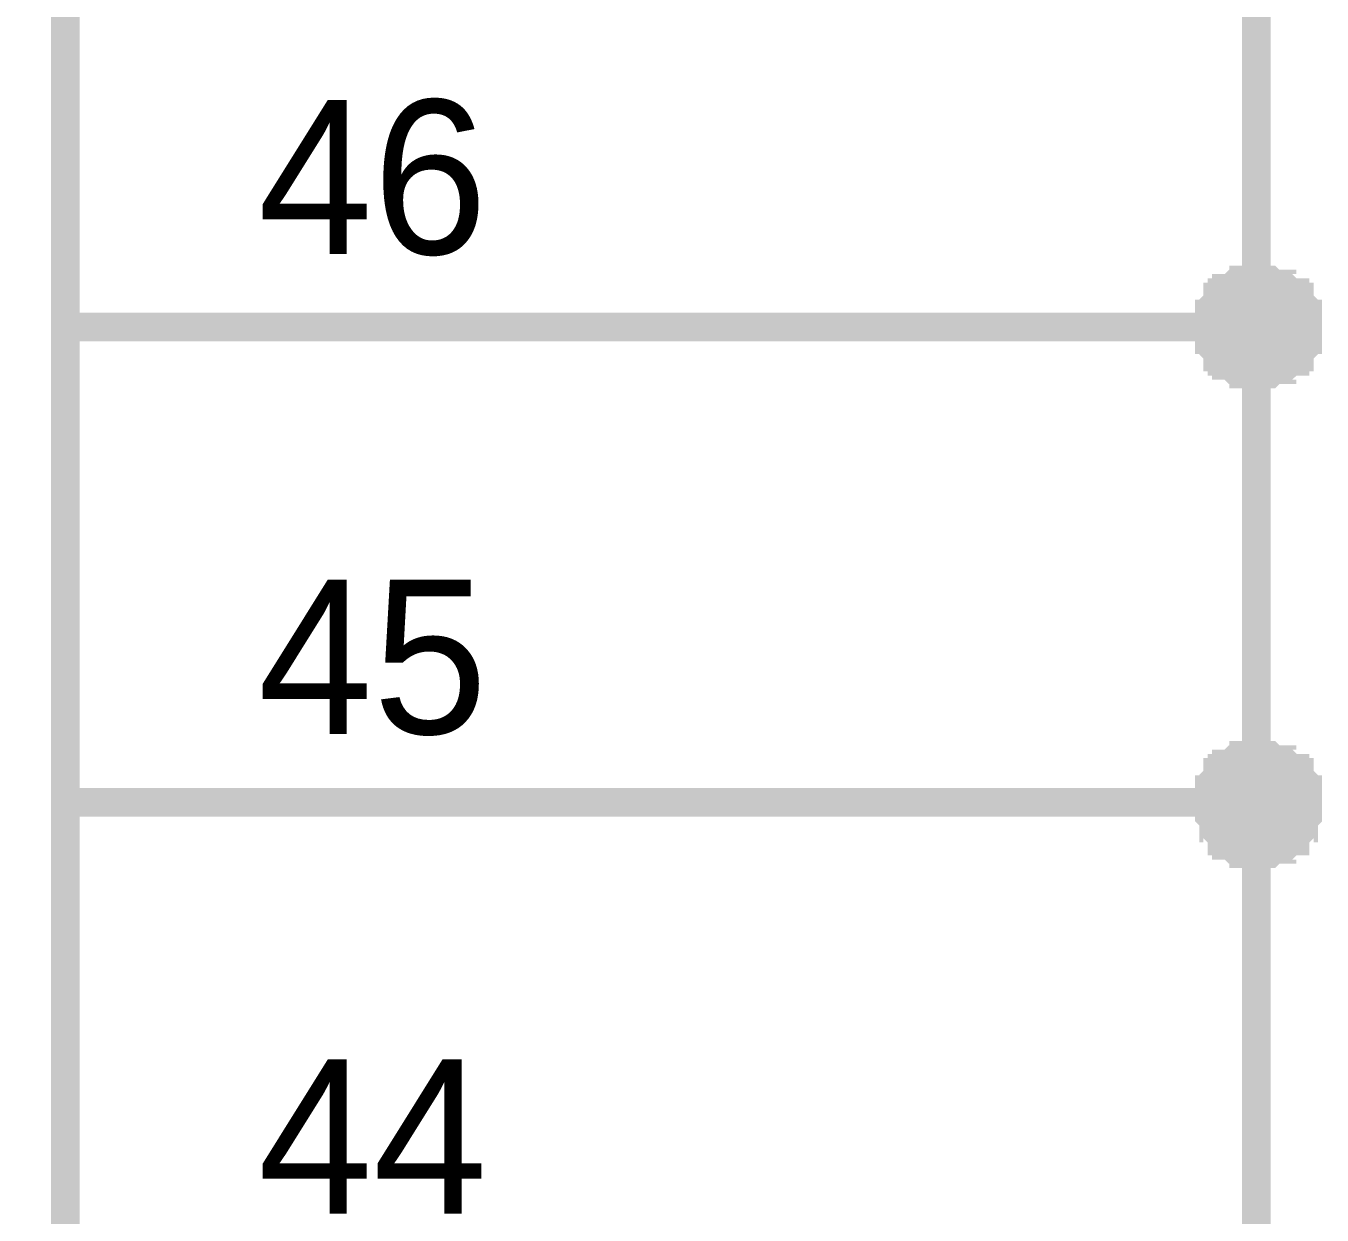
# Model space of a CAD drawing. Header units: millimetres. Extents: x 0 to 841, y 0 to 594.
# Drawn here: x 742.09 to 755.68, y 198.16 to 210.63 of the extents above; entities that cross this region are included whole.
import ezdxf

# ---------------------------------------------------------------- set-up
doc = ezdxf.new("R2010")
doc.units = ezdxf.units.MM
doc.layers.add('Sheet', color=255, linetype='Continuous')

msp = doc.modelspace()

# ---------------------------------------------------------------- linework, layer by layer
at = {"layer": 'Sheet', "const_width": 0.3}
msp.add_lwpolyline([(685.008, 322.469), (742.5, 322.469), (742.5, 147.467), (685.008, 147.467), (685.008, 322.469)], close=True, dxfattribs=at)
at = {"layer": 'Sheet'}
for points, const_width in [([(754.987, 247.5), (754.987, 242.469), (754.987, 207.478), (754.987, 202.492), (754.987, 197.461), (754.987, 172.486), (754.987, 142.481), (754.987, 139.966)], 0.3), ([(754.493, 207.478), (754.493, 207.523), (754.493, 207.523), (754.493, 207.568), (754.493, 207.568), (754.493, 207.613), (754.537, 207.613), (754.537, 207.657), (754.537, 207.657), (754.537, 207.702), (754.537, 207.702), (754.582, 207.747), (754.582, 207.747), (754.582, 207.792), (754.627, 207.792), (754.627, 207.792), (754.627, 207.837), (754.672, 207.837), (754.672, 207.837), (754.672, 207.882), (754.717, 207.882), (754.717, 207.882), (754.762, 207.927), (754.762, 207.927), (754.807, 207.927), (754.807, 207.927), (754.852, 207.927), (754.852, 207.972), (754.897, 207.972), (754.897, 207.972), (754.942, 207.972), (754.942, 207.972), (754.987, 207.972)], 0.3), ([(754.493, 207.478), (754.493, 207.523), (754.493, 207.523), (754.493, 207.568), (754.493, 207.568), (754.493, 207.613), (754.537, 207.613), (754.537, 207.657), (754.537, 207.657), (754.537, 207.702), (754.537, 207.702), (754.582, 207.747), (754.582, 207.747), (754.582, 207.792), (754.627, 207.792), (754.627, 207.792), (754.627, 207.837), (754.672, 207.837), (754.672, 207.837), (754.672, 207.882), (754.717, 207.882), (754.717, 207.882), (754.762, 207.927), (754.762, 207.927), (754.807, 207.927), (754.807, 207.927), (754.852, 207.927), (754.852, 207.972), (754.897, 207.972), (754.897, 207.972), (754.942, 207.972), (754.942, 207.972), (754.987, 207.972)], 0.3), ([(754.493, 207.478), (754.493, 207.523), (754.493, 207.523), (754.493, 207.568), (754.493, 207.568), (754.493, 207.613), (754.537, 207.613), (754.537, 207.657), (754.537, 207.657), (754.537, 207.702), (754.537, 207.702), (754.582, 207.747), (754.582, 207.747), (754.582, 207.792), (754.627, 207.792), (754.627, 207.792), (754.627, 207.837), (754.672, 207.837), (754.672, 207.837), (754.672, 207.882), (754.717, 207.882), (754.717, 207.882), (754.762, 207.927), (754.762, 207.927), (754.807, 207.927), (754.807, 207.927), (754.852, 207.927), (754.852, 207.972), (754.897, 207.972), (754.897, 207.972), (754.942, 207.972), (754.942, 207.972), (754.987, 207.972)], 0.3), ([(754.493, 207.478), (754.493, 207.523), (754.493, 207.523), (754.493, 207.568), (754.493, 207.568), (754.493, 207.613), (754.537, 207.613), (754.537, 207.657), (754.537, 207.657), (754.537, 207.702), (754.537, 207.702), (754.582, 207.747), (754.582, 207.747), (754.582, 207.792), (754.627, 207.792), (754.627, 207.792), (754.627, 207.837), (754.672, 207.837), (754.672, 207.837), (754.672, 207.882), (754.717, 207.882), (754.717, 207.882), (754.762, 207.927), (754.762, 207.927), (754.807, 207.927), (754.807, 207.927), (754.852, 207.927), (754.852, 207.972), (754.897, 207.972), (754.897, 207.972), (754.942, 207.972), (754.942, 207.972), (754.987, 207.972)], 0.3), ([(754.987, 207.972), (754.987, 207.972)], 0.3), ([(754.987, 207.972), (755.032, 207.972), (755.032, 207.972), (755.076, 207.972), (755.121, 207.972), (755.121, 207.972), (755.166, 207.927), (755.166, 207.927), (755.211, 207.927), (755.211, 207.927), (755.256, 207.927), (755.256, 207.882), (755.301, 207.882), (755.301, 207.882), (755.346, 207.837), (755.346, 207.837), (755.391, 207.837), (755.391, 207.792), (755.391, 207.792), (755.436, 207.792), (755.436, 207.747), (755.436, 207.747), (755.481, 207.702), (755.481, 207.702), (755.481, 207.657), (755.481, 207.657), (755.481, 207.613), (755.526, 207.613), (755.526, 207.568), (755.526, 207.568), (755.526, 207.523), (755.526, 207.523), (755.526, 207.478)], 0.3), ([(754.987, 207.972), (754.987, 207.972)], 0.3), ([(754.987, 207.972), (755.032, 207.972), (755.032, 207.972), (755.076, 207.972), (755.121, 207.972), (755.121, 207.972), (755.166, 207.927), (755.166, 207.927), (755.211, 207.927), (755.211, 207.927), (755.256, 207.927), (755.256, 207.882), (755.301, 207.882), (755.301, 207.882), (755.346, 207.837), (755.346, 207.837), (755.391, 207.837), (755.391, 207.792), (755.391, 207.792), (755.436, 207.792), (755.436, 207.747), (755.436, 207.747), (755.481, 207.702), (755.481, 207.702), (755.481, 207.657), (755.481, 207.657), (755.481, 207.613), (755.526, 207.613), (755.526, 207.568), (755.526, 207.568), (755.526, 207.523), (755.526, 207.523), (755.526, 207.478)], 0.3), ([(754.987, 207.972), (754.987, 207.972)], 0.3), ([(754.987, 207.972), (755.032, 207.972), (755.032, 207.972), (755.076, 207.972), (755.121, 207.972), (755.121, 207.972), (755.166, 207.927), (755.166, 207.927), (755.211, 207.927), (755.211, 207.927), (755.256, 207.927), (755.256, 207.882), (755.301, 207.882), (755.301, 207.882), (755.346, 207.837), (755.346, 207.837), (755.391, 207.837), (755.391, 207.792), (755.391, 207.792), (755.436, 207.792), (755.436, 207.747), (755.436, 207.747), (755.481, 207.702), (755.481, 207.702), (755.481, 207.657), (755.481, 207.657), (755.481, 207.613), (755.526, 207.613), (755.526, 207.568), (755.526, 207.568), (755.526, 207.523), (755.526, 207.523), (755.526, 207.478)], 0.3), ([(754.987, 207.972), (754.987, 207.972)], 0.3), ([(754.987, 207.972), (755.032, 207.972), (755.032, 207.972), (755.076, 207.972), (755.121, 207.972), (755.121, 207.972), (755.166, 207.927), (755.166, 207.927), (755.211, 207.927), (755.211, 207.927), (755.256, 207.927), (755.256, 207.882), (755.301, 207.882), (755.301, 207.882), (755.346, 207.837), (755.346, 207.837), (755.391, 207.837), (755.391, 207.792), (755.391, 207.792), (755.436, 207.792), (755.436, 207.747), (755.436, 207.747), (755.481, 207.702), (755.481, 207.702), (755.481, 207.657), (755.481, 207.657), (755.481, 207.613), (755.526, 207.613), (755.526, 207.568), (755.526, 207.568), (755.526, 207.523), (755.526, 207.523), (755.526, 207.478)], 0.3), ([(754.493, 207.478), (754.493, 207.523), (754.493, 207.523), (754.493, 207.568), (754.493, 207.568), (754.493, 207.613), (754.537, 207.613), (754.537, 207.657), (754.537, 207.657), (754.537, 207.702), (754.537, 207.702), (754.582, 207.747), (754.582, 207.747), (754.582, 207.792), (754.627, 207.792), (754.627, 207.792), (754.627, 207.837), (754.672, 207.837), (754.672, 207.837), (754.672, 207.882), (754.717, 207.882), (754.717, 207.882), (754.762, 207.927), (754.762, 207.927), (754.807, 207.927), (754.807, 207.927), (754.852, 207.927), (754.852, 207.972), (754.897, 207.972), (754.897, 207.972), (754.942, 207.972), (754.942, 207.972), (754.987, 207.972)], 0.0991), ([(754.493, 207.478), (754.493, 207.523), (754.493, 207.523), (754.493, 207.568), (754.493, 207.568), (754.493, 207.613), (754.537, 207.613), (754.537, 207.657), (754.537, 207.657), (754.537, 207.702), (754.537, 207.702), (754.582, 207.747), (754.582, 207.747), (754.582, 207.792), (754.627, 207.792), (754.627, 207.792), (754.627, 207.837), (754.672, 207.837), (754.672, 207.837), (754.672, 207.882), (754.717, 207.882), (754.717, 207.882), (754.762, 207.927), (754.762, 207.927), (754.807, 207.927), (754.807, 207.927), (754.852, 207.927), (754.852, 207.972), (754.897, 207.972), (754.897, 207.972), (754.942, 207.972), (754.942, 207.972), (754.987, 207.972)], 0.0991), ([(754.493, 207.478), (754.493, 207.523), (754.493, 207.523), (754.493, 207.568), (754.493, 207.568), (754.493, 207.613), (754.537, 207.613), (754.537, 207.657), (754.537, 207.657), (754.537, 207.702), (754.537, 207.702), (754.582, 207.747), (754.582, 207.747), (754.582, 207.792), (754.627, 207.792), (754.627, 207.792), (754.627, 207.837), (754.672, 207.837), (754.672, 207.837), (754.672, 207.882), (754.717, 207.882), (754.717, 207.882), (754.762, 207.927), (754.762, 207.927), (754.807, 207.927), (754.807, 207.927), (754.852, 207.927), (754.852, 207.972), (754.897, 207.972), (754.897, 207.972), (754.942, 207.972), (754.942, 207.972), (754.987, 207.972)], 0.0991), ([(754.493, 207.478), (754.493, 207.523), (754.493, 207.523), (754.493, 207.568), (754.493, 207.568), (754.493, 207.613), (754.537, 207.613), (754.537, 207.657), (754.537, 207.657), (754.537, 207.702), (754.537, 207.702), (754.582, 207.747), (754.582, 207.747), (754.582, 207.792), (754.627, 207.792), (754.627, 207.792), (754.627, 207.837), (754.672, 207.837), (754.672, 207.837), (754.672, 207.882), (754.717, 207.882), (754.717, 207.882), (754.762, 207.927), (754.762, 207.927), (754.807, 207.927), (754.807, 207.927), (754.852, 207.927), (754.852, 207.972), (754.897, 207.972), (754.897, 207.972), (754.942, 207.972), (754.942, 207.972), (754.987, 207.972)], 0.0991), ([(754.987, 207.972), (754.987, 207.972)], 0.0991), ([(754.987, 207.972), (755.032, 207.972), (755.032, 207.972), (755.076, 207.972), (755.121, 207.972), (755.121, 207.972), (755.166, 207.927), (755.166, 207.927), (755.211, 207.927), (755.211, 207.927), (755.256, 207.927), (755.256, 207.882), (755.301, 207.882), (755.301, 207.882), (755.346, 207.837), (755.346, 207.837), (755.391, 207.837), (755.391, 207.792), (755.391, 207.792), (755.436, 207.792), (755.436, 207.747), (755.436, 207.747), (755.481, 207.702), (755.481, 207.702), (755.481, 207.657), (755.481, 207.657), (755.481, 207.613), (755.526, 207.613), (755.526, 207.568), (755.526, 207.568), (755.526, 207.523), (755.526, 207.523), (755.526, 207.478)], 0.0991), ([(754.987, 207.972), (754.987, 207.972)], 0.0991), ([(754.987, 207.972), (755.032, 207.972), (755.032, 207.972), (755.076, 207.972), (755.121, 207.972), (755.121, 207.972), (755.166, 207.927), (755.166, 207.927), (755.211, 207.927), (755.211, 207.927), (755.256, 207.927), (755.256, 207.882), (755.301, 207.882), (755.301, 207.882), (755.346, 207.837), (755.346, 207.837), (755.391, 207.837), (755.391, 207.792), (755.391, 207.792), (755.436, 207.792), (755.436, 207.747), (755.436, 207.747), (755.481, 207.702), (755.481, 207.702), (755.481, 207.657), (755.481, 207.657), (755.481, 207.613), (755.526, 207.613), (755.526, 207.568), (755.526, 207.568), (755.526, 207.523), (755.526, 207.523), (755.526, 207.478)], 0.0991), ([(754.987, 207.972), (754.987, 207.972)], 0.0991), ([(754.987, 207.972), (755.032, 207.972), (755.032, 207.972), (755.076, 207.972), (755.121, 207.972), (755.121, 207.972), (755.166, 207.927), (755.166, 207.927), (755.211, 207.927), (755.211, 207.927), (755.256, 207.927), (755.256, 207.882), (755.301, 207.882), (755.301, 207.882), (755.346, 207.837), (755.346, 207.837), (755.391, 207.837), (755.391, 207.792), (755.391, 207.792), (755.436, 207.792), (755.436, 207.747), (755.436, 207.747), (755.481, 207.702), (755.481, 207.702), (755.481, 207.657), (755.481, 207.657), (755.481, 207.613), (755.526, 207.613), (755.526, 207.568), (755.526, 207.568), (755.526, 207.523), (755.526, 207.523), (755.526, 207.478)], 0.0991), ([(754.987, 207.972), (754.987, 207.972)], 0.0991), ([(754.987, 207.972), (755.032, 207.972), (755.032, 207.972), (755.076, 207.972), (755.121, 207.972), (755.121, 207.972), (755.166, 207.927), (755.166, 207.927), (755.211, 207.927), (755.211, 207.927), (755.256, 207.927), (755.256, 207.882), (755.301, 207.882), (755.301, 207.882), (755.346, 207.837), (755.346, 207.837), (755.391, 207.837), (755.391, 207.792), (755.391, 207.792), (755.436, 207.792), (755.436, 207.747), (755.436, 207.747), (755.481, 207.702), (755.481, 207.702), (755.481, 207.657), (755.481, 207.657), (755.481, 207.613), (755.526, 207.613), (755.526, 207.568), (755.526, 207.568), (755.526, 207.523), (755.526, 207.523), (755.526, 207.478)], 0.0991), ([(742.5, 207.478), (745.015, 207.478)], 0.3), ([(745.015, 207.478), (754.987, 207.478)], 0.3), ([(754.987, 206.984), (754.942, 206.984), (754.942, 206.984), (754.897, 206.984), (754.897, 206.984), (754.852, 206.984), (754.852, 207.029), (754.807, 207.029), (754.807, 207.029), (754.762, 207.029), (754.762, 207.029), (754.717, 207.074), (754.717, 207.074), (754.672, 207.074), (754.672, 207.118), (754.672, 207.118), (754.627, 207.118), (754.627, 207.163), (754.627, 207.163), (754.582, 207.163), (754.582, 207.208), (754.582, 207.208), (754.537, 207.253), (754.537, 207.253), (754.537, 207.298), (754.537, 207.298), (754.537, 207.343), (754.493, 207.343), (754.493, 207.388), (754.493, 207.388), (754.493, 207.433), (754.493, 207.433), (754.493, 207.478)], 0.3), ([(754.493, 207.478), (754.493, 207.478)], 0.3), ([(754.987, 206.984), (754.942, 206.984), (754.942, 206.984), (754.897, 206.984), (754.897, 206.984), (754.852, 206.984), (754.852, 207.029), (754.807, 207.029), (754.807, 207.029), (754.762, 207.029), (754.762, 207.029), (754.717, 207.074), (754.717, 207.074), (754.672, 207.074), (754.672, 207.118), (754.672, 207.118), (754.627, 207.118), (754.627, 207.163), (754.627, 207.163), (754.582, 207.163), (754.582, 207.208), (754.582, 207.208), (754.537, 207.253), (754.537, 207.253), (754.537, 207.298), (754.537, 207.298), (754.537, 207.343), (754.493, 207.343), (754.493, 207.388), (754.493, 207.388), (754.493, 207.433), (754.493, 207.433), (754.493, 207.478)], 0.3), ([(754.493, 207.478), (754.493, 207.478)], 0.3), ([(754.987, 206.984), (754.942, 206.984), (754.942, 206.984), (754.897, 206.984), (754.897, 206.984), (754.852, 206.984), (754.852, 207.029), (754.807, 207.029), (754.807, 207.029), (754.762, 207.029), (754.762, 207.029), (754.717, 207.074), (754.717, 207.074), (754.672, 207.074), (754.672, 207.118), (754.672, 207.118), (754.627, 207.118), (754.627, 207.163), (754.627, 207.163), (754.582, 207.163), (754.582, 207.208), (754.582, 207.208), (754.537, 207.253), (754.537, 207.253), (754.537, 207.298), (754.537, 207.298), (754.537, 207.343), (754.493, 207.343), (754.493, 207.388), (754.493, 207.388), (754.493, 207.433), (754.493, 207.433), (754.493, 207.478)], 0.3), ([(754.493, 207.478), (754.493, 207.478)], 0.3), ([(754.987, 206.984), (754.942, 206.984), (754.942, 206.984), (754.897, 206.984), (754.897, 206.984), (754.852, 206.984), (754.852, 207.029), (754.807, 207.029), (754.807, 207.029), (754.762, 207.029), (754.762, 207.029), (754.717, 207.074), (754.717, 207.074), (754.672, 207.074), (754.672, 207.118), (754.672, 207.118), (754.627, 207.118), (754.627, 207.163), (754.627, 207.163), (754.582, 207.163), (754.582, 207.208), (754.582, 207.208), (754.537, 207.253), (754.537, 207.253), (754.537, 207.298), (754.537, 207.298), (754.537, 207.343), (754.493, 207.343), (754.493, 207.388), (754.493, 207.388), (754.493, 207.433), (754.493, 207.433), (754.493, 207.478)], 0.3), ([(754.493, 207.478), (754.493, 207.478)], 0.3), ([(754.987, 206.984), (754.942, 206.984), (754.942, 206.984), (754.897, 206.984), (754.897, 206.984), (754.852, 206.984), (754.852, 207.029), (754.807, 207.029), (754.807, 207.029), (754.762, 207.029), (754.762, 207.029), (754.717, 207.074), (754.717, 207.074), (754.672, 207.074), (754.672, 207.118), (754.672, 207.118), (754.627, 207.118), (754.627, 207.163), (754.627, 207.163), (754.582, 207.163), (754.582, 207.208), (754.582, 207.208), (754.537, 207.253), (754.537, 207.253), (754.537, 207.298), (754.537, 207.298), (754.537, 207.343), (754.493, 207.343), (754.493, 207.388), (754.493, 207.388), (754.493, 207.433), (754.493, 207.433), (754.493, 207.478)], 0.0991), ([(754.493, 207.478), (754.493, 207.478)], 0.0991), ([(754.987, 206.984), (754.942, 206.984), (754.942, 206.984), (754.897, 206.984), (754.897, 206.984), (754.852, 206.984), (754.852, 207.029), (754.807, 207.029), (754.807, 207.029), (754.762, 207.029), (754.762, 207.029), (754.717, 207.074), (754.717, 207.074), (754.672, 207.074), (754.672, 207.118), (754.672, 207.118), (754.627, 207.118), (754.627, 207.163), (754.627, 207.163), (754.582, 207.163), (754.582, 207.208), (754.582, 207.208), (754.537, 207.253), (754.537, 207.253), (754.537, 207.298), (754.537, 207.298), (754.537, 207.343), (754.493, 207.343), (754.493, 207.388), (754.493, 207.388), (754.493, 207.433), (754.493, 207.433), (754.493, 207.478)], 0.0991), ([(754.493, 207.478), (754.493, 207.478)], 0.0991), ([(754.987, 206.984), (754.942, 206.984), (754.942, 206.984), (754.897, 206.984), (754.897, 206.984), (754.852, 206.984), (754.852, 207.029), (754.807, 207.029), (754.807, 207.029), (754.762, 207.029), (754.762, 207.029), (754.717, 207.074), (754.717, 207.074), (754.672, 207.074), (754.672, 207.118), (754.672, 207.118), (754.627, 207.118), (754.627, 207.163), (754.627, 207.163), (754.582, 207.163), (754.582, 207.208), (754.582, 207.208), (754.537, 207.253), (754.537, 207.253), (754.537, 207.298), (754.537, 207.298), (754.537, 207.343), (754.493, 207.343), (754.493, 207.388), (754.493, 207.388), (754.493, 207.433), (754.493, 207.433), (754.493, 207.478)], 0.0991), ([(754.493, 207.478), (754.493, 207.478)], 0.0991), ([(754.987, 206.984), (754.942, 206.984), (754.942, 206.984), (754.897, 206.984), (754.897, 206.984), (754.852, 206.984), (754.852, 207.029), (754.807, 207.029), (754.807, 207.029), (754.762, 207.029), (754.762, 207.029), (754.717, 207.074), (754.717, 207.074), (754.672, 207.074), (754.672, 207.118), (754.672, 207.118), (754.627, 207.118), (754.627, 207.163), (754.627, 207.163), (754.582, 207.163), (754.582, 207.208), (754.582, 207.208), (754.537, 207.253), (754.537, 207.253), (754.537, 207.298), (754.537, 207.298), (754.537, 207.343), (754.493, 207.343), (754.493, 207.388), (754.493, 207.388), (754.493, 207.433), (754.493, 207.433), (754.493, 207.478)], 0.0991), ([(754.493, 207.478), (754.493, 207.478)], 0.0991), ([(755.526, 207.478), (755.526, 207.433), (755.526, 207.433), (755.526, 207.388), (755.526, 207.388), (755.526, 207.343), (755.481, 207.343), (755.481, 207.298), (755.481, 207.298), (755.481, 207.253), (755.481, 207.253), (755.436, 207.208), (755.436, 207.208), (755.436, 207.163), (755.391, 207.163), (755.391, 207.163), (755.391, 207.118), (755.346, 207.118), (755.346, 207.118), (755.301, 207.074), (755.301, 207.074), (755.256, 207.074), (755.256, 207.029), (755.211, 207.029), (755.211, 207.029), (755.166, 207.029), (755.166, 207.029), (755.121, 206.984), (755.121, 206.984), (755.076, 206.984), (755.032, 206.984), (755.032, 206.984), (754.987, 206.984)], 0.3), ([(755.526, 207.478), (755.526, 207.433), (755.526, 207.433), (755.526, 207.388), (755.526, 207.388), (755.526, 207.343), (755.481, 207.343), (755.481, 207.298), (755.481, 207.298), (755.481, 207.253), (755.481, 207.253), (755.436, 207.208), (755.436, 207.208), (755.436, 207.163), (755.391, 207.163), (755.391, 207.163), (755.391, 207.118), (755.346, 207.118), (755.346, 207.118), (755.301, 207.074), (755.301, 207.074), (755.256, 207.074), (755.256, 207.029), (755.211, 207.029), (755.211, 207.029), (755.166, 207.029), (755.166, 207.029), (755.121, 206.984), (755.121, 206.984), (755.076, 206.984), (755.032, 206.984), (755.032, 206.984), (754.987, 206.984)], 0.3), ([(755.526, 207.478), (755.526, 207.433), (755.526, 207.433), (755.526, 207.388), (755.526, 207.388), (755.526, 207.343), (755.481, 207.343), (755.481, 207.298), (755.481, 207.298), (755.481, 207.253), (755.481, 207.253), (755.436, 207.208), (755.436, 207.208), (755.436, 207.163), (755.391, 207.163), (755.391, 207.163), (755.391, 207.118), (755.346, 207.118), (755.346, 207.118), (755.301, 207.074), (755.301, 207.074), (755.256, 207.074), (755.256, 207.029), (755.211, 207.029), (755.211, 207.029), (755.166, 207.029), (755.166, 207.029), (755.121, 206.984), (755.121, 206.984), (755.076, 206.984), (755.032, 206.984), (755.032, 206.984), (754.987, 206.984)], 0.3), ([(755.526, 207.478), (755.526, 207.433), (755.526, 207.433), (755.526, 207.388), (755.526, 207.388), (755.526, 207.343), (755.481, 207.343), (755.481, 207.298), (755.481, 207.298), (755.481, 207.253), (755.481, 207.253), (755.436, 207.208), (755.436, 207.208), (755.436, 207.163), (755.391, 207.163), (755.391, 207.163), (755.391, 207.118), (755.346, 207.118), (755.346, 207.118), (755.301, 207.074), (755.301, 207.074), (755.256, 207.074), (755.256, 207.029), (755.211, 207.029), (755.211, 207.029), (755.166, 207.029), (755.166, 207.029), (755.121, 206.984), (755.121, 206.984), (755.076, 206.984), (755.032, 206.984), (755.032, 206.984), (754.987, 206.984)], 0.3), ([(755.526, 207.478), (755.526, 207.433), (755.526, 207.433), (755.526, 207.388), (755.526, 207.388), (755.526, 207.343), (755.481, 207.343), (755.481, 207.298), (755.481, 207.298), (755.481, 207.253), (755.481, 207.253), (755.436, 207.208), (755.436, 207.208), (755.436, 207.163), (755.391, 207.163), (755.391, 207.163), (755.391, 207.118), (755.346, 207.118), (755.346, 207.118), (755.301, 207.074), (755.301, 207.074), (755.256, 207.074), (755.256, 207.029), (755.211, 207.029), (755.211, 207.029), (755.166, 207.029), (755.166, 207.029), (755.121, 206.984), (755.121, 206.984), (755.076, 206.984), (755.032, 206.984), (755.032, 206.984), (754.987, 206.984)], 0.0991), ([(755.526, 207.478), (755.526, 207.433), (755.526, 207.433), (755.526, 207.388), (755.526, 207.388), (755.526, 207.343), (755.481, 207.343), (755.481, 207.298), (755.481, 207.298), (755.481, 207.253), (755.481, 207.253), (755.436, 207.208), (755.436, 207.208), (755.436, 207.163), (755.391, 207.163), (755.391, 207.163), (755.391, 207.118), (755.346, 207.118), (755.346, 207.118), (755.301, 207.074), (755.301, 207.074), (755.256, 207.074), (755.256, 207.029), (755.211, 207.029), (755.211, 207.029), (755.166, 207.029), (755.166, 207.029), (755.121, 206.984), (755.121, 206.984), (755.076, 206.984), (755.032, 206.984), (755.032, 206.984), (754.987, 206.984)], 0.0991), ([(755.526, 207.478), (755.526, 207.433), (755.526, 207.433), (755.526, 207.388), (755.526, 207.388), (755.526, 207.343), (755.481, 207.343), (755.481, 207.298), (755.481, 207.298), (755.481, 207.253), (755.481, 207.253), (755.436, 207.208), (755.436, 207.208), (755.436, 207.163), (755.391, 207.163), (755.391, 207.163), (755.391, 207.118), (755.346, 207.118), (755.346, 207.118), (755.301, 207.074), (755.301, 207.074), (755.256, 207.074), (755.256, 207.029), (755.211, 207.029), (755.211, 207.029), (755.166, 207.029), (755.166, 207.029), (755.121, 206.984), (755.121, 206.984), (755.076, 206.984), (755.032, 206.984), (755.032, 206.984), (754.987, 206.984)], 0.0991), ([(755.526, 207.478), (755.526, 207.433), (755.526, 207.433), (755.526, 207.388), (755.526, 207.388), (755.526, 207.343), (755.481, 207.343), (755.481, 207.298), (755.481, 207.298), (755.481, 207.253), (755.481, 207.253), (755.436, 207.208), (755.436, 207.208), (755.436, 207.163), (755.391, 207.163), (755.391, 207.163), (755.391, 207.118), (755.346, 207.118), (755.346, 207.118), (755.301, 207.074), (755.301, 207.074), (755.256, 207.074), (755.256, 207.029), (755.211, 207.029), (755.211, 207.029), (755.166, 207.029), (755.166, 207.029), (755.121, 206.984), (755.121, 206.984), (755.076, 206.984), (755.032, 206.984), (755.032, 206.984), (754.987, 206.984)], 0.0991), ([(755.526, 207.478), (755.526, 207.478), (755.526, 207.478), (755.526, 207.478), (755.526, 207.478), (755.526, 207.478), (755.526, 207.478), (755.526, 207.478), (755.526, 207.478), (755.526, 207.478), (755.526, 207.478), (755.526, 207.478), (755.526, 207.478), (755.526, 207.478), (755.526, 207.478), (755.526, 207.478), (755.526, 207.478), (755.526, 207.478), (755.526, 207.478), (755.526, 207.478), (755.526, 207.478), (755.526, 207.478), (755.526, 207.478), (755.526, 207.478), (755.526, 207.478), (755.526, 207.478), (755.526, 207.478), (755.526, 207.478), (755.526, 207.478), (755.526, 207.478), (755.526, 207.478), (755.526, 207.478), (755.526, 207.478)], 0.3), ([(755.526, 207.478), (755.526, 207.478)], 0.3), ([(755.526, 207.478), (755.526, 207.478), (755.526, 207.478), (755.526, 207.478), (755.526, 207.478), (755.526, 207.478), (755.526, 207.478), (755.526, 207.478), (755.526, 207.478), (755.526, 207.478), (755.526, 207.478), (755.526, 207.478), (755.526, 207.478), (755.526, 207.478), (755.526, 207.478), (755.526, 207.478), (755.526, 207.478), (755.526, 207.478), (755.526, 207.478), (755.526, 207.478), (755.526, 207.478), (755.526, 207.478), (755.526, 207.478), (755.526, 207.478), (755.526, 207.478), (755.526, 207.478), (755.526, 207.478), (755.526, 207.478), (755.526, 207.478), (755.526, 207.478), (755.526, 207.478), (755.526, 207.478), (755.526, 207.478)], 0.3), ([(755.526, 207.478), (755.526, 207.478)], 0.3), ([(755.526, 207.478), (755.526, 207.478), (755.526, 207.478), (755.526, 207.478), (755.526, 207.478), (755.526, 207.478), (755.526, 207.478), (755.526, 207.478), (755.526, 207.478), (755.526, 207.478), (755.526, 207.478), (755.526, 207.478), (755.526, 207.478), (755.526, 207.478), (755.526, 207.478), (755.526, 207.478), (755.526, 207.478), (755.526, 207.478), (755.526, 207.478), (755.526, 207.478), (755.526, 207.478), (755.526, 207.478), (755.526, 207.478), (755.526, 207.478), (755.526, 207.478), (755.526, 207.478), (755.526, 207.478), (755.526, 207.478), (755.526, 207.478), (755.526, 207.478), (755.526, 207.478), (755.526, 207.478), (755.526, 207.478)], 0.3), ([(755.526, 207.478), (755.526, 207.478)], 0.3), ([(755.526, 207.478), (755.526, 207.478), (755.526, 207.478), (755.526, 207.478), (755.526, 207.478), (755.526, 207.478), (755.526, 207.478), (755.526, 207.478), (755.526, 207.478), (755.526, 207.478), (755.526, 207.478), (755.526, 207.478), (755.526, 207.478), (755.526, 207.478), (755.526, 207.478), (755.526, 207.478), (755.526, 207.478), (755.526, 207.478), (755.526, 207.478), (755.526, 207.478), (755.526, 207.478), (755.526, 207.478), (755.526, 207.478), (755.526, 207.478), (755.526, 207.478), (755.526, 207.478), (755.526, 207.478), (755.526, 207.478), (755.526, 207.478), (755.526, 207.478), (755.526, 207.478), (755.526, 207.478), (755.526, 207.478)], 0.3), ([(755.526, 207.478), (755.526, 207.478)], 0.3), ([(755.526, 207.478), (755.526, 207.478), (755.526, 207.478), (755.526, 207.478), (755.526, 207.478), (755.526, 207.478), (755.526, 207.478), (755.526, 207.478), (755.526, 207.478), (755.526, 207.478), (755.526, 207.478), (755.526, 207.478), (755.526, 207.478), (755.526, 207.478), (755.526, 207.478), (755.526, 207.478), (755.526, 207.478), (755.526, 207.478), (755.526, 207.478), (755.526, 207.478), (755.526, 207.478), (755.526, 207.478), (755.526, 207.478), (755.526, 207.478), (755.526, 207.478), (755.526, 207.478), (755.526, 207.478), (755.526, 207.478), (755.526, 207.478), (755.526, 207.478), (755.526, 207.478), (755.526, 207.478), (755.526, 207.478)], 0.0991), ([(755.526, 207.478), (755.526, 207.478)], 0.0991), ([(755.526, 207.478), (755.526, 207.478), (755.526, 207.478), (755.526, 207.478), (755.526, 207.478), (755.526, 207.478), (755.526, 207.478), (755.526, 207.478), (755.526, 207.478), (755.526, 207.478), (755.526, 207.478), (755.526, 207.478), (755.526, 207.478), (755.526, 207.478), (755.526, 207.478), (755.526, 207.478), (755.526, 207.478), (755.526, 207.478), (755.526, 207.478), (755.526, 207.478), (755.526, 207.478), (755.526, 207.478), (755.526, 207.478), (755.526, 207.478), (755.526, 207.478), (755.526, 207.478), (755.526, 207.478), (755.526, 207.478), (755.526, 207.478), (755.526, 207.478), (755.526, 207.478), (755.526, 207.478), (755.526, 207.478)], 0.0991), ([(755.526, 207.478), (755.526, 207.478)], 0.0991), ([(755.526, 207.478), (755.526, 207.478), (755.526, 207.478), (755.526, 207.478), (755.526, 207.478), (755.526, 207.478), (755.526, 207.478), (755.526, 207.478), (755.526, 207.478), (755.526, 207.478), (755.526, 207.478), (755.526, 207.478), (755.526, 207.478), (755.526, 207.478), (755.526, 207.478), (755.526, 207.478), (755.526, 207.478), (755.526, 207.478), (755.526, 207.478), (755.526, 207.478), (755.526, 207.478), (755.526, 207.478), (755.526, 207.478), (755.526, 207.478), (755.526, 207.478), (755.526, 207.478), (755.526, 207.478), (755.526, 207.478), (755.526, 207.478), (755.526, 207.478), (755.526, 207.478), (755.526, 207.478), (755.526, 207.478)], 0.0991), ([(755.526, 207.478), (755.526, 207.478)], 0.0991), ([(755.526, 207.478), (755.526, 207.478), (755.526, 207.478), (755.526, 207.478), (755.526, 207.478), (755.526, 207.478), (755.526, 207.478), (755.526, 207.478), (755.526, 207.478), (755.526, 207.478), (755.526, 207.478), (755.526, 207.478), (755.526, 207.478), (755.526, 207.478), (755.526, 207.478), (755.526, 207.478), (755.526, 207.478), (755.526, 207.478), (755.526, 207.478), (755.526, 207.478), (755.526, 207.478), (755.526, 207.478), (755.526, 207.478), (755.526, 207.478), (755.526, 207.478), (755.526, 207.478), (755.526, 207.478), (755.526, 207.478), (755.526, 207.478), (755.526, 207.478), (755.526, 207.478), (755.526, 207.478), (755.526, 207.478)], 0.0991), ([(755.526, 207.478), (755.526, 207.478)], 0.0991), ([(754.493, 202.492), (754.493, 202.537), (754.493, 202.537), (754.493, 202.582), (754.493, 202.582), (754.493, 202.627), (754.537, 202.627), (754.537, 202.672), (754.537, 202.672), (754.537, 202.716), (754.537, 202.716), (754.582, 202.761), (754.582, 202.761), (754.582, 202.806), (754.627, 202.806), (754.627, 202.806), (754.627, 202.851), (754.672, 202.851), (754.672, 202.851), (754.672, 202.896), (754.717, 202.896), (754.717, 202.896), (754.762, 202.941), (754.762, 202.941), (754.807, 202.941), (754.807, 202.941), (754.852, 202.941), (754.852, 202.986), (754.897, 202.986), (754.897, 202.986), (754.942, 202.986), (754.942, 202.986), (754.987, 202.986)], 0.3), ([(754.493, 202.492), (754.493, 202.537), (754.493, 202.537), (754.493, 202.582), (754.493, 202.582), (754.493, 202.627), (754.537, 202.627), (754.537, 202.672), (754.537, 202.672), (754.537, 202.716), (754.537, 202.716), (754.582, 202.761), (754.582, 202.761), (754.582, 202.806), (754.627, 202.806), (754.627, 202.806), (754.627, 202.851), (754.672, 202.851), (754.672, 202.851), (754.672, 202.896), (754.717, 202.896), (754.717, 202.896), (754.762, 202.941), (754.762, 202.941), (754.807, 202.941), (754.807, 202.941), (754.852, 202.941), (754.852, 202.986), (754.897, 202.986), (754.897, 202.986), (754.942, 202.986), (754.942, 202.986), (754.987, 202.986)], 0.3), ([(754.493, 202.492), (754.493, 202.537), (754.493, 202.537), (754.493, 202.582), (754.493, 202.582), (754.493, 202.627), (754.537, 202.627), (754.537, 202.672), (754.537, 202.672), (754.537, 202.716), (754.537, 202.716), (754.582, 202.761), (754.582, 202.761), (754.582, 202.806), (754.627, 202.806), (754.627, 202.806), (754.627, 202.851), (754.672, 202.851), (754.672, 202.851), (754.672, 202.896), (754.717, 202.896), (754.717, 202.896), (754.762, 202.941), (754.762, 202.941), (754.807, 202.941), (754.807, 202.941), (754.852, 202.941), (754.852, 202.986), (754.897, 202.986), (754.897, 202.986), (754.942, 202.986), (754.942, 202.986), (754.987, 202.986)], 0.3), ([(754.493, 202.492), (754.493, 202.537), (754.493, 202.537), (754.493, 202.582), (754.493, 202.582), (754.493, 202.627), (754.537, 202.627), (754.537, 202.672), (754.537, 202.672), (754.537, 202.716), (754.537, 202.716), (754.582, 202.761), (754.582, 202.761), (754.582, 202.806), (754.627, 202.806), (754.627, 202.806), (754.627, 202.851), (754.672, 202.851), (754.672, 202.851), (754.672, 202.896), (754.717, 202.896), (754.717, 202.896), (754.762, 202.941), (754.762, 202.941), (754.807, 202.941), (754.807, 202.941), (754.852, 202.941), (754.852, 202.986), (754.897, 202.986), (754.897, 202.986), (754.942, 202.986), (754.942, 202.986), (754.987, 202.986)], 0.3), ([(754.493, 202.492), (754.493, 202.537), (754.493, 202.537), (754.493, 202.582), (754.493, 202.582), (754.493, 202.627), (754.537, 202.627), (754.537, 202.672), (754.537, 202.672), (754.537, 202.716), (754.537, 202.716), (754.582, 202.761), (754.582, 202.761), (754.582, 202.806), (754.627, 202.806), (754.627, 202.806), (754.627, 202.851), (754.672, 202.851), (754.672, 202.851), (754.672, 202.896), (754.717, 202.896), (754.717, 202.896), (754.762, 202.941), (754.762, 202.941), (754.807, 202.941), (754.807, 202.941), (754.852, 202.941), (754.852, 202.986), (754.897, 202.986), (754.897, 202.986), (754.942, 202.986), (754.942, 202.986), (754.987, 202.986)], 0.0991), ([(754.493, 202.492), (754.493, 202.537), (754.493, 202.537), (754.493, 202.582), (754.493, 202.582), (754.493, 202.627), (754.537, 202.627), (754.537, 202.672), (754.537, 202.672), (754.537, 202.716), (754.537, 202.716), (754.582, 202.761), (754.582, 202.761), (754.582, 202.806), (754.627, 202.806), (754.627, 202.806), (754.627, 202.851), (754.672, 202.851), (754.672, 202.851), (754.672, 202.896), (754.717, 202.896), (754.717, 202.896), (754.762, 202.941), (754.762, 202.941), (754.807, 202.941), (754.807, 202.941), (754.852, 202.941), (754.852, 202.986), (754.897, 202.986), (754.897, 202.986), (754.942, 202.986), (754.942, 202.986), (754.987, 202.986)], 0.0991), ([(754.493, 202.492), (754.493, 202.537), (754.493, 202.537), (754.493, 202.582), (754.493, 202.582), (754.493, 202.627), (754.537, 202.627), (754.537, 202.672), (754.537, 202.672), (754.537, 202.716), (754.537, 202.716), (754.582, 202.761), (754.582, 202.761), (754.582, 202.806), (754.627, 202.806), (754.627, 202.806), (754.627, 202.851), (754.672, 202.851), (754.672, 202.851), (754.672, 202.896), (754.717, 202.896), (754.717, 202.896), (754.762, 202.941), (754.762, 202.941), (754.807, 202.941), (754.807, 202.941), (754.852, 202.941), (754.852, 202.986), (754.897, 202.986), (754.897, 202.986), (754.942, 202.986), (754.942, 202.986), (754.987, 202.986)], 0.0991), ([(754.493, 202.492), (754.493, 202.537), (754.493, 202.537), (754.493, 202.582), (754.493, 202.582), (754.493, 202.627), (754.537, 202.627), (754.537, 202.672), (754.537, 202.672), (754.537, 202.716), (754.537, 202.716), (754.582, 202.761), (754.582, 202.761), (754.582, 202.806), (754.627, 202.806), (754.627, 202.806), (754.627, 202.851), (754.672, 202.851), (754.672, 202.851), (754.672, 202.896), (754.717, 202.896), (754.717, 202.896), (754.762, 202.941), (754.762, 202.941), (754.807, 202.941), (754.807, 202.941), (754.852, 202.941), (754.852, 202.986), (754.897, 202.986), (754.897, 202.986), (754.942, 202.986), (754.942, 202.986), (754.987, 202.986)], 0.0991), ([(754.987, 202.986), (754.987, 202.986)], 0.3), ([(754.987, 202.986), (755.032, 202.986), (755.032, 202.986), (755.076, 202.986), (755.121, 202.986), (755.121, 202.986), (755.166, 202.941), (755.166, 202.941), (755.211, 202.941), (755.211, 202.941), (755.256, 202.941), (755.256, 202.896), (755.301, 202.896), (755.301, 202.896), (755.346, 202.851), (755.346, 202.851), (755.391, 202.851), (755.391, 202.806), (755.391, 202.806), (755.436, 202.806), (755.436, 202.761), (755.436, 202.761), (755.481, 202.716), (755.481, 202.716), (755.481, 202.672), (755.481, 202.672), (755.481, 202.627), (755.526, 202.627), (755.526, 202.582), (755.526, 202.582), (755.526, 202.537), (755.526, 202.537), (755.526, 202.492)], 0.3), ([(754.987, 202.986), (754.987, 202.986)], 0.3), ([(754.987, 202.986), (755.032, 202.986), (755.032, 202.986), (755.076, 202.986), (755.121, 202.986), (755.121, 202.986), (755.166, 202.941), (755.166, 202.941), (755.211, 202.941), (755.211, 202.941), (755.256, 202.941), (755.256, 202.896), (755.301, 202.896), (755.301, 202.896), (755.346, 202.851), (755.346, 202.851), (755.391, 202.851), (755.391, 202.806), (755.391, 202.806), (755.436, 202.806), (755.436, 202.761), (755.436, 202.761), (755.481, 202.716), (755.481, 202.716), (755.481, 202.672), (755.481, 202.672), (755.481, 202.627), (755.526, 202.627), (755.526, 202.582), (755.526, 202.582), (755.526, 202.537), (755.526, 202.537), (755.526, 202.492)], 0.3), ([(754.987, 202.986), (754.987, 202.986)], 0.3), ([(754.987, 202.986), (755.032, 202.986), (755.032, 202.986), (755.076, 202.986), (755.121, 202.986), (755.121, 202.986), (755.166, 202.941), (755.166, 202.941), (755.211, 202.941), (755.211, 202.941), (755.256, 202.941), (755.256, 202.896), (755.301, 202.896), (755.301, 202.896), (755.346, 202.851), (755.346, 202.851), (755.391, 202.851), (755.391, 202.806), (755.391, 202.806), (755.436, 202.806), (755.436, 202.761), (755.436, 202.761), (755.481, 202.716), (755.481, 202.716), (755.481, 202.672), (755.481, 202.672), (755.481, 202.627), (755.526, 202.627), (755.526, 202.582), (755.526, 202.582), (755.526, 202.537), (755.526, 202.537), (755.526, 202.492)], 0.3), ([(754.987, 202.986), (754.987, 202.986)], 0.3), ([(754.987, 202.986), (755.032, 202.986), (755.032, 202.986), (755.076, 202.986), (755.121, 202.986), (755.121, 202.986), (755.166, 202.941), (755.166, 202.941), (755.211, 202.941), (755.211, 202.941), (755.256, 202.941), (755.256, 202.896), (755.301, 202.896), (755.301, 202.896), (755.346, 202.851), (755.346, 202.851), (755.391, 202.851), (755.391, 202.806), (755.391, 202.806), (755.436, 202.806), (755.436, 202.761), (755.436, 202.761), (755.481, 202.716), (755.481, 202.716), (755.481, 202.672), (755.481, 202.672), (755.481, 202.627), (755.526, 202.627), (755.526, 202.582), (755.526, 202.582), (755.526, 202.537), (755.526, 202.537), (755.526, 202.492)], 0.3), ([(754.987, 202.986), (754.987, 202.986)], 0.0991), ([(754.987, 202.986), (755.032, 202.986), (755.032, 202.986), (755.076, 202.986), (755.121, 202.986), (755.121, 202.986), (755.166, 202.941), (755.166, 202.941), (755.211, 202.941), (755.211, 202.941), (755.256, 202.941), (755.256, 202.896), (755.301, 202.896), (755.301, 202.896), (755.346, 202.851), (755.346, 202.851), (755.391, 202.851), (755.391, 202.806), (755.391, 202.806), (755.436, 202.806), (755.436, 202.761), (755.436, 202.761), (755.481, 202.716), (755.481, 202.716), (755.481, 202.672), (755.481, 202.672), (755.481, 202.627), (755.526, 202.627), (755.526, 202.582), (755.526, 202.582), (755.526, 202.537), (755.526, 202.537), (755.526, 202.492)], 0.0991), ([(754.987, 202.986), (754.987, 202.986)], 0.0991), ([(754.987, 202.986), (755.032, 202.986), (755.032, 202.986), (755.076, 202.986), (755.121, 202.986), (755.121, 202.986), (755.166, 202.941), (755.166, 202.941), (755.211, 202.941), (755.211, 202.941), (755.256, 202.941), (755.256, 202.896), (755.301, 202.896), (755.301, 202.896), (755.346, 202.851), (755.346, 202.851), (755.391, 202.851), (755.391, 202.806), (755.391, 202.806), (755.436, 202.806), (755.436, 202.761), (755.436, 202.761), (755.481, 202.716), (755.481, 202.716), (755.481, 202.672), (755.481, 202.672), (755.481, 202.627), (755.526, 202.627), (755.526, 202.582), (755.526, 202.582), (755.526, 202.537), (755.526, 202.537), (755.526, 202.492)], 0.0991), ([(754.987, 202.986), (754.987, 202.986)], 0.0991), ([(754.987, 202.986), (755.032, 202.986), (755.032, 202.986), (755.076, 202.986), (755.121, 202.986), (755.121, 202.986), (755.166, 202.941), (755.166, 202.941), (755.211, 202.941), (755.211, 202.941), (755.256, 202.941), (755.256, 202.896), (755.301, 202.896), (755.301, 202.896), (755.346, 202.851), (755.346, 202.851), (755.391, 202.851), (755.391, 202.806), (755.391, 202.806), (755.436, 202.806), (755.436, 202.761), (755.436, 202.761), (755.481, 202.716), (755.481, 202.716), (755.481, 202.672), (755.481, 202.672), (755.481, 202.627), (755.526, 202.627), (755.526, 202.582), (755.526, 202.582), (755.526, 202.537), (755.526, 202.537), (755.526, 202.492)], 0.0991), ([(754.987, 202.986), (754.987, 202.986)], 0.0991), ([(754.987, 202.986), (755.032, 202.986), (755.032, 202.986), (755.076, 202.986), (755.121, 202.986), (755.121, 202.986), (755.166, 202.941), (755.166, 202.941), (755.211, 202.941), (755.211, 202.941), (755.256, 202.941), (755.256, 202.896), (755.301, 202.896), (755.301, 202.896), (755.346, 202.851), (755.346, 202.851), (755.391, 202.851), (755.391, 202.806), (755.391, 202.806), (755.436, 202.806), (755.436, 202.761), (755.436, 202.761), (755.481, 202.716), (755.481, 202.716), (755.481, 202.672), (755.481, 202.672), (755.481, 202.627), (755.526, 202.627), (755.526, 202.582), (755.526, 202.582), (755.526, 202.537), (755.526, 202.537), (755.526, 202.492)], 0.0991), ([(742.5, 202.492), (745.015, 202.492)], 0.3), ([(754.987, 202.492), (745.015, 202.492)], 0.3), ([(754.987, 201.953), (754.942, 201.953), (754.942, 201.953), (754.897, 201.953), (754.897, 201.953), (754.852, 201.953), (754.852, 201.998), (754.807, 201.998), (754.807, 201.998), (754.762, 201.998), (754.762, 201.998), (754.717, 202.043), (754.717, 202.043), (754.672, 202.043), (754.672, 202.088), (754.672, 202.088), (754.627, 202.088), (754.627, 202.132), (754.627, 202.132), (754.582, 202.177), (754.582, 202.177), (754.582, 202.222), (754.537, 202.222), (754.537, 202.267), (754.537, 202.267), (754.537, 202.312), (754.537, 202.312), (754.493, 202.357), (754.493, 202.357), (754.493, 202.402), (754.493, 202.447), (754.493, 202.447), (754.493, 202.492)], 0.3), ([(754.493, 202.492), (754.493, 202.492)], 0.3), ([(754.987, 201.953), (754.942, 201.953), (754.942, 201.953), (754.897, 201.953), (754.897, 201.953), (754.852, 201.953), (754.852, 201.998), (754.807, 201.998), (754.807, 201.998), (754.762, 201.998), (754.762, 201.998), (754.717, 202.043), (754.717, 202.043), (754.672, 202.043), (754.672, 202.088), (754.672, 202.088), (754.627, 202.088), (754.627, 202.132), (754.627, 202.132), (754.582, 202.177), (754.582, 202.177), (754.582, 202.222), (754.537, 202.222), (754.537, 202.267), (754.537, 202.267), (754.537, 202.312), (754.537, 202.312), (754.493, 202.357), (754.493, 202.357), (754.493, 202.402), (754.493, 202.447), (754.493, 202.447), (754.493, 202.492)], 0.3), ([(754.493, 202.492), (754.493, 202.492)], 0.3), ([(754.987, 201.953), (754.942, 201.953), (754.942, 201.953), (754.897, 201.953), (754.897, 201.953), (754.852, 201.953), (754.852, 201.998), (754.807, 201.998), (754.807, 201.998), (754.762, 201.998), (754.762, 201.998), (754.717, 202.043), (754.717, 202.043), (754.672, 202.043), (754.672, 202.088), (754.672, 202.088), (754.627, 202.088), (754.627, 202.132), (754.627, 202.132), (754.582, 202.177), (754.582, 202.177), (754.582, 202.222), (754.537, 202.222), (754.537, 202.267), (754.537, 202.267), (754.537, 202.312), (754.537, 202.312), (754.493, 202.357), (754.493, 202.357), (754.493, 202.402), (754.493, 202.447), (754.493, 202.447), (754.493, 202.492)], 0.3), ([(754.493, 202.492), (754.493, 202.492)], 0.3), ([(754.987, 201.953), (754.942, 201.953), (754.942, 201.953), (754.897, 201.953), (754.897, 201.953), (754.852, 201.953), (754.852, 201.998), (754.807, 201.998), (754.807, 201.998), (754.762, 201.998), (754.762, 201.998), (754.717, 202.043), (754.717, 202.043), (754.672, 202.043), (754.672, 202.088), (754.672, 202.088), (754.627, 202.088), (754.627, 202.132), (754.627, 202.132), (754.582, 202.177), (754.582, 202.177), (754.582, 202.222), (754.537, 202.222), (754.537, 202.267), (754.537, 202.267), (754.537, 202.312), (754.537, 202.312), (754.493, 202.357), (754.493, 202.357), (754.493, 202.402), (754.493, 202.447), (754.493, 202.447), (754.493, 202.492)], 0.3), ([(754.493, 202.492), (754.493, 202.492)], 0.3), ([(755.526, 202.492), (755.526, 202.447), (755.526, 202.447), (755.526, 202.402), (755.526, 202.357), (755.526, 202.357), (755.481, 202.312), (755.481, 202.312), (755.481, 202.267), (755.481, 202.267), (755.481, 202.222), (755.436, 202.222), (755.436, 202.177), (755.436, 202.177), (755.391, 202.132), (755.391, 202.132), (755.391, 202.088), (755.346, 202.088), (755.346, 202.088), (755.301, 202.043), (755.301, 202.043), (755.256, 202.043), (755.256, 201.998), (755.211, 201.998), (755.211, 201.998), (755.166, 201.998), (755.166, 201.998), (755.121, 201.953), (755.121, 201.953), (755.076, 201.953), (755.032, 201.953), (755.032, 201.953), (754.987, 201.953)], 0.3), ([(755.526, 202.492), (755.526, 202.447), (755.526, 202.447), (755.526, 202.402), (755.526, 202.357), (755.526, 202.357), (755.481, 202.312), (755.481, 202.312), (755.481, 202.267), (755.481, 202.267), (755.481, 202.222), (755.436, 202.222), (755.436, 202.177), (755.436, 202.177), (755.391, 202.132), (755.391, 202.132), (755.391, 202.088), (755.346, 202.088), (755.346, 202.088), (755.301, 202.043), (755.301, 202.043), (755.256, 202.043), (755.256, 201.998), (755.211, 201.998), (755.211, 201.998), (755.166, 201.998), (755.166, 201.998), (755.121, 201.953), (755.121, 201.953), (755.076, 201.953), (755.032, 201.953), (755.032, 201.953), (754.987, 201.953)], 0.3), ([(755.526, 202.492), (755.526, 202.447), (755.526, 202.447), (755.526, 202.402), (755.526, 202.357), (755.526, 202.357), (755.481, 202.312), (755.481, 202.312), (755.481, 202.267), (755.481, 202.267), (755.481, 202.222), (755.436, 202.222), (755.436, 202.177), (755.436, 202.177), (755.391, 202.132), (755.391, 202.132), (755.391, 202.088), (755.346, 202.088), (755.346, 202.088), (755.301, 202.043), (755.301, 202.043), (755.256, 202.043), (755.256, 201.998), (755.211, 201.998), (755.211, 201.998), (755.166, 201.998), (755.166, 201.998), (755.121, 201.953), (755.121, 201.953), (755.076, 201.953), (755.032, 201.953), (755.032, 201.953), (754.987, 201.953)], 0.3), ([(755.526, 202.492), (755.526, 202.447), (755.526, 202.447), (755.526, 202.402), (755.526, 202.357), (755.526, 202.357), (755.481, 202.312), (755.481, 202.312), (755.481, 202.267), (755.481, 202.267), (755.481, 202.222), (755.436, 202.222), (755.436, 202.177), (755.436, 202.177), (755.391, 202.132), (755.391, 202.132), (755.391, 202.088), (755.346, 202.088), (755.346, 202.088), (755.301, 202.043), (755.301, 202.043), (755.256, 202.043), (755.256, 201.998), (755.211, 201.998), (755.211, 201.998), (755.166, 201.998), (755.166, 201.998), (755.121, 201.953), (755.121, 201.953), (755.076, 201.953), (755.032, 201.953), (755.032, 201.953), (754.987, 201.953)], 0.3), ([(755.526, 202.492), (755.526, 202.492), (755.526, 202.492), (755.526, 202.492), (755.526, 202.492), (755.526, 202.492), (755.526, 202.492), (755.526, 202.492), (755.526, 202.492), (755.526, 202.492), (755.526, 202.492), (755.526, 202.492), (755.526, 202.492), (755.526, 202.492), (755.526, 202.492), (755.526, 202.492), (755.526, 202.492), (755.526, 202.492), (755.526, 202.492), (755.526, 202.492), (755.526, 202.492), (755.526, 202.492), (755.526, 202.492), (755.526, 202.492), (755.526, 202.492), (755.526, 202.492), (755.526, 202.492), (755.526, 202.492), (755.526, 202.492), (755.526, 202.492), (755.526, 202.492), (755.526, 202.492), (755.526, 202.492)], 0.3), ([(755.526, 202.492), (755.526, 202.492)], 0.3), ([(755.526, 202.492), (755.526, 202.492), (755.526, 202.492), (755.526, 202.492), (755.526, 202.492), (755.526, 202.492), (755.526, 202.492), (755.526, 202.492), (755.526, 202.492), (755.526, 202.492), (755.526, 202.492), (755.526, 202.492), (755.526, 202.492), (755.526, 202.492), (755.526, 202.492), (755.526, 202.492), (755.526, 202.492), (755.526, 202.492), (755.526, 202.492), (755.526, 202.492), (755.526, 202.492), (755.526, 202.492), (755.526, 202.492), (755.526, 202.492), (755.526, 202.492), (755.526, 202.492), (755.526, 202.492), (755.526, 202.492), (755.526, 202.492), (755.526, 202.492), (755.526, 202.492), (755.526, 202.492), (755.526, 202.492)], 0.3), ([(755.526, 202.492), (755.526, 202.492)], 0.3), ([(755.526, 202.492), (755.526, 202.492), (755.526, 202.492), (755.526, 202.492), (755.526, 202.492), (755.526, 202.492), (755.526, 202.492), (755.526, 202.492), (755.526, 202.492), (755.526, 202.492), (755.526, 202.492), (755.526, 202.492), (755.526, 202.492), (755.526, 202.492), (755.526, 202.492), (755.526, 202.492), (755.526, 202.492), (755.526, 202.492), (755.526, 202.492), (755.526, 202.492), (755.526, 202.492), (755.526, 202.492), (755.526, 202.492), (755.526, 202.492), (755.526, 202.492), (755.526, 202.492), (755.526, 202.492), (755.526, 202.492), (755.526, 202.492), (755.526, 202.492), (755.526, 202.492), (755.526, 202.492), (755.526, 202.492)], 0.3), ([(755.526, 202.492), (755.526, 202.492)], 0.3), ([(755.526, 202.492), (755.526, 202.492), (755.526, 202.492), (755.526, 202.492), (755.526, 202.492), (755.526, 202.492), (755.526, 202.492), (755.526, 202.492), (755.526, 202.492), (755.526, 202.492), (755.526, 202.492), (755.526, 202.492), (755.526, 202.492), (755.526, 202.492), (755.526, 202.492), (755.526, 202.492), (755.526, 202.492), (755.526, 202.492), (755.526, 202.492), (755.526, 202.492), (755.526, 202.492), (755.526, 202.492), (755.526, 202.492), (755.526, 202.492), (755.526, 202.492), (755.526, 202.492), (755.526, 202.492), (755.526, 202.492), (755.526, 202.492), (755.526, 202.492), (755.526, 202.492), (755.526, 202.492), (755.526, 202.492)], 0.3), ([(755.526, 202.492), (755.526, 202.492)], 0.3), ([(754.987, 201.953), (754.942, 201.953), (754.942, 201.953), (754.897, 201.953), (754.897, 201.953), (754.852, 201.953), (754.852, 201.998), (754.807, 201.998), (754.807, 201.998), (754.762, 201.998), (754.762, 201.998), (754.717, 202.043), (754.717, 202.043), (754.672, 202.043), (754.672, 202.088), (754.672, 202.088), (754.627, 202.088), (754.627, 202.132), (754.627, 202.132), (754.582, 202.177), (754.582, 202.177), (754.582, 202.222), (754.537, 202.222), (754.537, 202.267), (754.537, 202.267), (754.537, 202.312), (754.537, 202.312), (754.493, 202.357), (754.493, 202.357), (754.493, 202.402), (754.493, 202.447), (754.493, 202.447), (754.493, 202.492)], 0.0991), ([(754.493, 202.492), (754.493, 202.492)], 0.0991), ([(754.987, 201.953), (754.942, 201.953), (754.942, 201.953), (754.897, 201.953), (754.897, 201.953), (754.852, 201.953), (754.852, 201.998), (754.807, 201.998), (754.807, 201.998), (754.762, 201.998), (754.762, 201.998), (754.717, 202.043), (754.717, 202.043), (754.672, 202.043), (754.672, 202.088), (754.672, 202.088), (754.627, 202.088), (754.627, 202.132), (754.627, 202.132), (754.582, 202.177), (754.582, 202.177), (754.582, 202.222), (754.537, 202.222), (754.537, 202.267), (754.537, 202.267), (754.537, 202.312), (754.537, 202.312), (754.493, 202.357), (754.493, 202.357), (754.493, 202.402), (754.493, 202.447), (754.493, 202.447), (754.493, 202.492)], 0.0991), ([(754.493, 202.492), (754.493, 202.492)], 0.0991), ([(754.987, 201.953), (754.942, 201.953), (754.942, 201.953), (754.897, 201.953), (754.897, 201.953), (754.852, 201.953), (754.852, 201.998), (754.807, 201.998), (754.807, 201.998), (754.762, 201.998), (754.762, 201.998), (754.717, 202.043), (754.717, 202.043), (754.672, 202.043), (754.672, 202.088), (754.672, 202.088), (754.627, 202.088), (754.627, 202.132), (754.627, 202.132), (754.582, 202.177), (754.582, 202.177), (754.582, 202.222), (754.537, 202.222), (754.537, 202.267), (754.537, 202.267), (754.537, 202.312), (754.537, 202.312), (754.493, 202.357), (754.493, 202.357), (754.493, 202.402), (754.493, 202.447), (754.493, 202.447), (754.493, 202.492)], 0.0991), ([(754.493, 202.492), (754.493, 202.492)], 0.0991), ([(754.987, 201.953), (754.942, 201.953), (754.942, 201.953), (754.897, 201.953), (754.897, 201.953), (754.852, 201.953), (754.852, 201.998), (754.807, 201.998), (754.807, 201.998), (754.762, 201.998), (754.762, 201.998), (754.717, 202.043), (754.717, 202.043), (754.672, 202.043), (754.672, 202.088), (754.672, 202.088), (754.627, 202.088), (754.627, 202.132), (754.627, 202.132), (754.582, 202.177), (754.582, 202.177), (754.582, 202.222), (754.537, 202.222), (754.537, 202.267), (754.537, 202.267), (754.537, 202.312), (754.537, 202.312), (754.493, 202.357), (754.493, 202.357), (754.493, 202.402), (754.493, 202.447), (754.493, 202.447), (754.493, 202.492)], 0.0991), ([(754.493, 202.492), (754.493, 202.492)], 0.0991), ([(755.526, 202.492), (755.526, 202.447), (755.526, 202.447), (755.526, 202.402), (755.526, 202.357), (755.526, 202.357), (755.481, 202.312), (755.481, 202.312), (755.481, 202.267), (755.481, 202.267), (755.481, 202.222), (755.436, 202.222), (755.436, 202.177), (755.436, 202.177), (755.391, 202.132), (755.391, 202.132), (755.391, 202.088), (755.346, 202.088), (755.346, 202.088), (755.301, 202.043), (755.301, 202.043), (755.256, 202.043), (755.256, 201.998), (755.211, 201.998), (755.211, 201.998), (755.166, 201.998), (755.166, 201.998), (755.121, 201.953), (755.121, 201.953), (755.076, 201.953), (755.032, 201.953), (755.032, 201.953), (754.987, 201.953)], 0.0991), ([(755.526, 202.492), (755.526, 202.447), (755.526, 202.447), (755.526, 202.402), (755.526, 202.357), (755.526, 202.357), (755.481, 202.312), (755.481, 202.312), (755.481, 202.267), (755.481, 202.267), (755.481, 202.222), (755.436, 202.222), (755.436, 202.177), (755.436, 202.177), (755.391, 202.132), (755.391, 202.132), (755.391, 202.088), (755.346, 202.088), (755.346, 202.088), (755.301, 202.043), (755.301, 202.043), (755.256, 202.043), (755.256, 201.998), (755.211, 201.998), (755.211, 201.998), (755.166, 201.998), (755.166, 201.998), (755.121, 201.953), (755.121, 201.953), (755.076, 201.953), (755.032, 201.953), (755.032, 201.953), (754.987, 201.953)], 0.0991), ([(755.526, 202.492), (755.526, 202.447), (755.526, 202.447), (755.526, 202.402), (755.526, 202.357), (755.526, 202.357), (755.481, 202.312), (755.481, 202.312), (755.481, 202.267), (755.481, 202.267), (755.481, 202.222), (755.436, 202.222), (755.436, 202.177), (755.436, 202.177), (755.391, 202.132), (755.391, 202.132), (755.391, 202.088), (755.346, 202.088), (755.346, 202.088), (755.301, 202.043), (755.301, 202.043), (755.256, 202.043), (755.256, 201.998), (755.211, 201.998), (755.211, 201.998), (755.166, 201.998), (755.166, 201.998), (755.121, 201.953), (755.121, 201.953), (755.076, 201.953), (755.032, 201.953), (755.032, 201.953), (754.987, 201.953)], 0.0991), ([(755.526, 202.492), (755.526, 202.447), (755.526, 202.447), (755.526, 202.402), (755.526, 202.357), (755.526, 202.357), (755.481, 202.312), (755.481, 202.312), (755.481, 202.267), (755.481, 202.267), (755.481, 202.222), (755.436, 202.222), (755.436, 202.177), (755.436, 202.177), (755.391, 202.132), (755.391, 202.132), (755.391, 202.088), (755.346, 202.088), (755.346, 202.088), (755.301, 202.043), (755.301, 202.043), (755.256, 202.043), (755.256, 201.998), (755.211, 201.998), (755.211, 201.998), (755.166, 201.998), (755.166, 201.998), (755.121, 201.953), (755.121, 201.953), (755.076, 201.953), (755.032, 201.953), (755.032, 201.953), (754.987, 201.953)], 0.0991), ([(755.526, 202.492), (755.526, 202.492), (755.526, 202.492), (755.526, 202.492), (755.526, 202.492), (755.526, 202.492), (755.526, 202.492), (755.526, 202.492), (755.526, 202.492), (755.526, 202.492), (755.526, 202.492), (755.526, 202.492), (755.526, 202.492), (755.526, 202.492), (755.526, 202.492), (755.526, 202.492), (755.526, 202.492), (755.526, 202.492), (755.526, 202.492), (755.526, 202.492), (755.526, 202.492), (755.526, 202.492), (755.526, 202.492), (755.526, 202.492), (755.526, 202.492), (755.526, 202.492), (755.526, 202.492), (755.526, 202.492), (755.526, 202.492), (755.526, 202.492), (755.526, 202.492), (755.526, 202.492), (755.526, 202.492)], 0.0991), ([(755.526, 202.492), (755.526, 202.492)], 0.0991), ([(755.526, 202.492), (755.526, 202.492), (755.526, 202.492), (755.526, 202.492), (755.526, 202.492), (755.526, 202.492), (755.526, 202.492), (755.526, 202.492), (755.526, 202.492), (755.526, 202.492), (755.526, 202.492), (755.526, 202.492), (755.526, 202.492), (755.526, 202.492), (755.526, 202.492), (755.526, 202.492), (755.526, 202.492), (755.526, 202.492), (755.526, 202.492), (755.526, 202.492), (755.526, 202.492), (755.526, 202.492), (755.526, 202.492), (755.526, 202.492), (755.526, 202.492), (755.526, 202.492), (755.526, 202.492), (755.526, 202.492), (755.526, 202.492), (755.526, 202.492), (755.526, 202.492), (755.526, 202.492), (755.526, 202.492)], 0.0991), ([(755.526, 202.492), (755.526, 202.492)], 0.0991), ([(755.526, 202.492), (755.526, 202.492), (755.526, 202.492), (755.526, 202.492), (755.526, 202.492), (755.526, 202.492), (755.526, 202.492), (755.526, 202.492), (755.526, 202.492), (755.526, 202.492), (755.526, 202.492), (755.526, 202.492), (755.526, 202.492), (755.526, 202.492), (755.526, 202.492), (755.526, 202.492), (755.526, 202.492), (755.526, 202.492), (755.526, 202.492), (755.526, 202.492), (755.526, 202.492), (755.526, 202.492), (755.526, 202.492), (755.526, 202.492), (755.526, 202.492), (755.526, 202.492), (755.526, 202.492), (755.526, 202.492), (755.526, 202.492), (755.526, 202.492), (755.526, 202.492), (755.526, 202.492), (755.526, 202.492)], 0.0991), ([(755.526, 202.492), (755.526, 202.492)], 0.0991), ([(755.526, 202.492), (755.526, 202.492), (755.526, 202.492), (755.526, 202.492), (755.526, 202.492), (755.526, 202.492), (755.526, 202.492), (755.526, 202.492), (755.526, 202.492), (755.526, 202.492), (755.526, 202.492), (755.526, 202.492), (755.526, 202.492), (755.526, 202.492), (755.526, 202.492), (755.526, 202.492), (755.526, 202.492), (755.526, 202.492), (755.526, 202.492), (755.526, 202.492), (755.526, 202.492), (755.526, 202.492), (755.526, 202.492), (755.526, 202.492), (755.526, 202.492), (755.526, 202.492), (755.526, 202.492), (755.526, 202.492), (755.526, 202.492), (755.526, 202.492), (755.526, 202.492), (755.526, 202.492), (755.526, 202.492)], 0.0991), ([(755.526, 202.492), (755.526, 202.492)], 0.0991)]:
    msp.add_lwpolyline(points, dxfattribs=dict(at, const_width=const_width))
at = {"layer": 'Sheet', "const_width": 0.508}
for points in [[(754.746, 207.5, 1), (755.254, 207.5, 1)], [(754.746, 202.5, 1), (755.254, 202.5, 1)]]:
    msp.add_lwpolyline(points, format="xyb", close=True, dxfattribs=at)

# ---------------------------------------------------------------- texts
at = {"layer": 'Sheet'}
for s, p in [('46', (744.521, 208.241)), ('45', (744.521, 203.211)), ('44', (744.521, 198.18))]:
    msp.add_text(s, height=1.6171, dxfattribs=at).set_placement(p)

doc.saveas('drawing.dxf')
